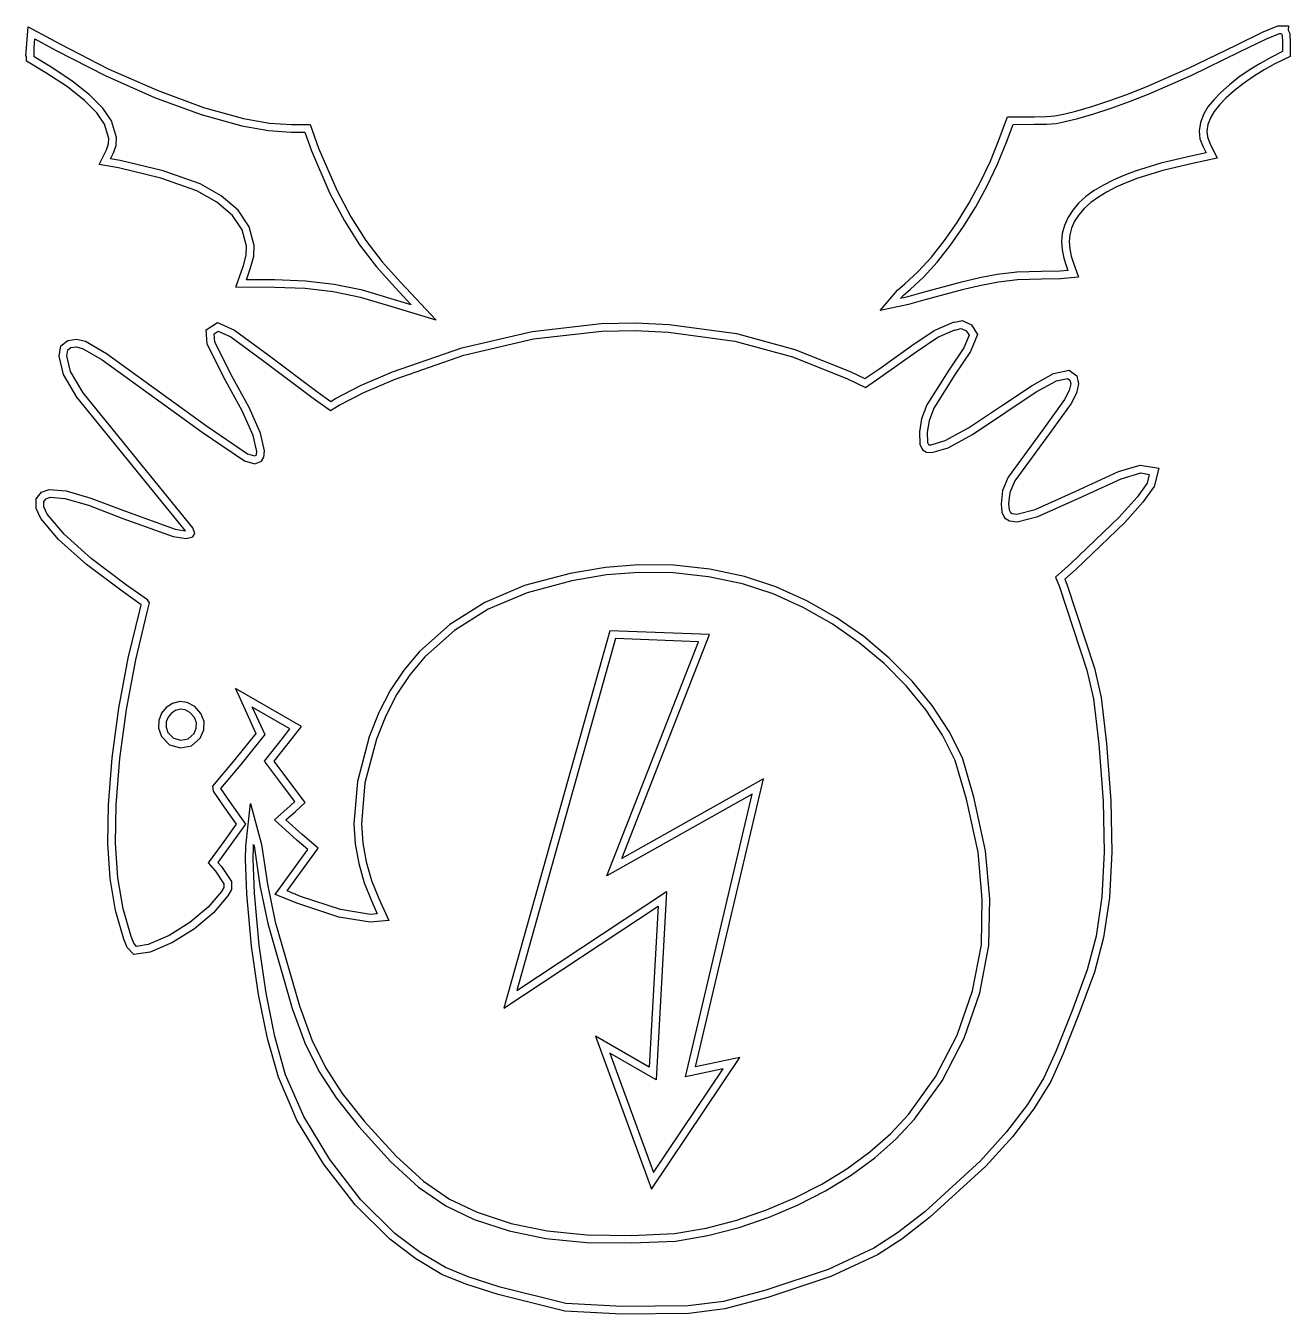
# Model space of a CAD drawing. Header units: millimetres. Extents: x 0 to 16.5, y 0 to 16.9.
import ezdxf

# ---------------------------------------------------------------- set-up
doc = ezdxf.new("R2010")
doc.units = ezdxf.units.MM
doc.layers.get('0').update_dxf_attribs({"linetype": 'CONTINUOUS'})

msp = doc.modelspace()

# ---------------------------------------------------------------- linework, layer by layer
for points in [[(3.694, 15.567), (3.804, 15.259), (4.043, 14.705), (4.228, 14.357), (4.424, 14.049), (4.638, 13.767), (4.882, 13.497), (5.344, 13.002), (4.726, 13.189), (4.353, 13.299), (3.994, 13.373), (3.626, 13.417), (3.229, 13.431), (2.72, 13.434), (2.818, 13.721), (2.857, 13.857), (2.858, 13.971), (2.803, 14.185), (2.677, 14.376), (2.469, 14.549), (2.209, 14.7), (1.739, 14.866), (1.181, 14.999), (0.928, 15.044), (1.024, 15.236), (1.052, 15.313), (1.057, 15.384), (1.001, 15.571), (0.899, 15.719), (0.736, 15.883), (0.513, 16.059), (0.232, 16.243), (-0.024, 16.397), (-0.024, 16.462), (-0.033, 16.461), (-0.002, 16.849), (0.413, 16.625), (1.049, 16.299), (1.691, 16.016), (2.297, 15.792), (2.822, 15.646), (3.162, 15.587), (3.449, 15.567)], [(12.327, 14.54), (12.473, 14.809), (12.606, 15.088), (12.722, 15.374), (12.832, 15.668), (13.182, 15.67), (13.342, 15.673), (13.452, 15.681), (13.564, 15.703), (13.725, 15.743), (13.933, 15.803), (14.156, 15.876), (14.394, 15.962), (14.646, 16.063), (15.202, 16.306), (15.826, 16.608), (16.181, 16.78), (16.373, 16.86), (16.512, 16.861), (16.509, 16.804), (16.529, 16.762), (16.534, 16.644), (16.534, 16.459), (16.334, 16.361), (16.191, 16.283), (16.053, 16.197), (15.923, 16.106), (15.803, 16.012), (15.696, 15.917), (15.607, 15.825), (15.538, 15.739), (15.492, 15.665), (15.454, 15.568), (15.441, 15.481), (15.449, 15.404), (15.48, 15.324), (15.577, 15.127), (15.253, 15.055), (14.866, 14.965), (14.537, 14.864), (14.393, 14.808), (14.259, 14.749), (14.135, 14.685), (14.021, 14.617), (13.92, 14.544), (13.834, 14.466), (13.764, 14.384), (13.709, 14.299), (13.67, 14.211), (13.646, 14.122), (13.638, 14.033), (13.645, 13.94), (13.665, 13.841), (13.689, 13.764), (13.76, 13.566), (13.525, 13.547), (13.276, 13.542), (12.959, 13.534), (12.712, 13.503), (12.487, 13.458), (12.236, 13.4), (11.715, 13.259), (11.532, 13.207), (11.161, 13.128), (11.39, 13.395), (11.486, 13.48), (11.661, 13.641), (11.834, 13.83), (12.005, 14.046), (12.17, 14.284)], [(13.585, 15.605), (13.751, 15.646), (13.963, 15.707), (14.189, 15.781), (14.429, 15.869), (14.685, 15.971), (15.244, 16.216), (15.87, 16.518), (16.222, 16.689), (16.393, 16.76), (16.406, 16.761), (16.406, 16.76), (16.422, 16.755), (16.43, 16.738), (16.434, 16.642), (16.434, 16.522), (16.288, 16.449), (16.141, 16.369), (15.998, 16.281), (15.863, 16.186), (15.739, 16.088), (15.627, 15.989), (15.532, 15.891), (15.456, 15.797), (15.402, 15.709), (15.357, 15.594), (15.34, 15.484), (15.351, 15.38), (15.389, 15.284), (15.431, 15.197), (15.231, 15.152), (14.84, 15.062), (14.504, 14.958), (14.354, 14.901), (14.216, 14.839), (14.086, 14.772), (13.966, 14.701), (13.856, 14.622), (13.762, 14.536), (13.684, 14.444), (13.621, 14.346), (13.575, 14.245), (13.547, 14.14), (13.537, 14.033), (13.546, 13.925), (13.568, 13.816), (13.594, 13.733), (13.622, 13.655), (13.52, 13.647), (13.274, 13.642), (12.951, 13.634), (12.696, 13.602), (12.466, 13.556), (12.211, 13.497), (11.688, 13.355), (11.508, 13.304), (11.429, 13.287), (11.461, 13.325), (11.553, 13.406), (11.732, 13.57), (11.91, 13.765), (12.085, 13.986), (12.254, 14.229), (12.414, 14.49), (12.563, 14.764), (12.697, 15.048), (12.815, 15.337), (12.902, 15.569), (13.183, 15.57), (13.347, 15.573), (13.466, 15.582)], [(5.017, 13.206), (4.754, 13.285), (4.378, 13.396), (4.01, 13.472), (3.634, 13.516), (3.231, 13.531), (2.859, 13.533), (2.913, 13.691), (2.957, 13.843), (2.958, 13.983), (2.896, 14.226), (2.752, 14.444), (2.526, 14.632), (2.251, 14.792), (1.768, 14.962), (1.202, 15.097), (1.078, 15.119), (1.116, 15.197), (1.151, 15.292), (1.158, 15.395), (1.092, 15.615), (0.977, 15.783), (0.803, 15.958), (0.572, 16.14), (0.286, 16.327), (0.076, 16.453), (0.076, 16.572), (0.076, 16.572), (0.086, 16.688), (0.367, 16.536), (1.006, 16.209), (1.654, 15.923), (2.266, 15.697), (2.8, 15.548), (3.149, 15.488), (3.446, 15.467), (3.624, 15.467), (3.711, 15.223), (3.953, 14.662), (4.142, 14.307), (4.342, 13.992), (4.561, 13.703), (4.808, 13.43)], [(8.913, 9.64), (8.451, 9.692), (8, 9.697), (7.575, 9.665), (7.121, 9.587), (6.535, 9.43), (6.027, 9.214), (5.584, 8.936), (5.198, 8.591), (5, 8.357), (4.829, 8.101), (4.683, 7.82), (4.561, 7.512), (4.411, 6.94), (4.367, 6.403), (4.384, 6.151), (4.427, 5.903), (4.496, 5.662), (4.593, 5.423), (4.722, 5.135), (4.479, 5.115), (4.067, 5.182), (3.53, 5.357), (3.236, 5.479), (3.662, 6.068), (3.523, 6.186), (3.224, 6.454), (3.433, 6.641), (3.494, 6.696), (3.346, 6.891), (3.096, 7.225), (3.327, 7.516), (3.429, 7.65), (2.935, 7.934), (3.098, 7.573), (2.785, 7.182), (2.518, 6.867), (2.636, 6.694), (2.846, 6.4), (2.621, 6.084), (2.485, 5.897), (2.531, 5.842), (2.664, 5.648), (2.662, 5.543), (2.614, 5.458), (2.427, 5.238), (2.176, 5.029), (1.891, 4.85), (1.598, 4.723), (1.382, 4.689), (1.297, 4.784), (1.253, 4.892), (1.144, 5.268), (1.074, 5.686), (1.043, 6.146), (1.05, 6.654), (1.099, 7.268), (1.188, 7.918), (1.311, 8.572), (1.463, 9.199), (1.481, 9.275), (1.23, 9.45), (0.762, 9.801), (0.396, 10.13), (0.165, 10.405), (0.102, 10.534), (0.102, 10.663), (0.175, 10.749), (0.275, 10.785), (0.496, 10.767), (0.82, 10.672), (1.273, 10.5), (1.925, 10.266), (2.058, 10.244), (1.697, 10.687), (0.638, 11.994), (0.462, 12.292), (0.404, 12.533), (0.428, 12.669), (0.52, 12.739), (0.634, 12.754), (0.75, 12.726), (1.025, 12.566), (2.336, 11.617), (2.874, 11.253), (2.964, 11.226), (2.986, 11.235), (2.989, 11.241), (2.993, 11.282), (2.945, 11.49), (2.804, 11.813), (2.563, 12.251), (2.346, 12.694), (2.331, 12.876), (2.481, 12.971), (2.702, 12.873), (3.145, 12.548), (3.792, 12.061), (3.964, 11.939), (4.025, 11.976), (4.355, 12.145), (4.771, 12.325), (5.679, 12.641), (6.604, 12.856), (7.507, 12.958), (7.954, 12.967), (8.399, 12.948), (9.278, 12.827), (10.045, 12.62), (10.768, 12.33), (10.961, 12.238), (11.142, 12.362), (11.575, 12.672), (11.871, 12.87), (12.131, 12.98), (12.141, 12.977), (12.237, 12.998), (12.357, 12.941), (12.439, 12.817), (12.347, 12.593), (12.144, 12.294), (11.864, 11.85), (11.802, 11.685), (11.779, 11.535), (11.78, 11.4), (11.793, 11.374), (11.798, 11.371), (11.829, 11.368), (12.014, 11.425), (12.318, 11.592), (12.752, 11.879), (13.155, 12.148), (13.434, 12.303), (13.636, 12.348), (13.738, 12.276), (13.761, 12.167), (13.735, 12.047), (13.664, 11.91), (13.381, 11.52), (12.927, 10.898), (12.862, 10.744), (12.845, 10.597), (12.852, 10.517), (12.868, 10.485), (12.893, 10.469), (12.951, 10.461), (13.193, 10.523), (13.715, 10.758), (14.283, 11.02), (14.57, 11.104), (14.811, 11.063), (14.752, 10.824), (14.605, 10.62), (14.367, 10.353), (13.728, 9.74), (13.579, 9.608), (13.606, 9.542), (13.968, 8.444), (14.055, 8.058), (14.126, 7.455), (14.184, 6.704), (14.197, 6.031), (14.165, 5.435), (14.088, 4.912), (13.968, 4.46), (13.765, 3.909), (13.556, 3.382), (13.396, 3.028), (13.177, 2.669), (12.895, 2.302), (12.545, 1.918), (11.809, 1.244), (11.445, 0.961), (11.128, 0.754), (10.517, 0.47), (9.692, 0.194), (9.128, 0.046), (8.653, -0.012), (7.778, -0.024), (7.029, 0.018), (6.157, 0.234), (5.731, 0.372), (5.42, 0.498), (5.079, 0.703), (4.739, 0.958), (4.284, 1.41), (3.866, 1.946), (3.52, 2.52), (3.278, 3.082), (3.135, 3.59), (3.018, 4.166), (2.927, 4.801), (2.863, 5.487), (2.848, 5.942), (2.849, 6.11), (2.913, 6.668), (3.056, 6.133), (3.133, 5.614), (3.234, 5.12), (3.554, 4.016), (3.717, 3.573), (3.894, 3.209), (4.113, 2.871), (4.407, 2.503), (4.819, 2.049), (5.178, 1.719), (5.519, 1.485), (5.882, 1.312), (6.325, 1.166), (6.798, 1.069), (7.32, 1.017), (7.908, 1.01), (8.469, 1.035), (8.882, 1.106), (9.284, 1.21), (9.673, 1.343), (10.045, 1.5), (10.397, 1.681), (10.726, 1.883), (11.027, 2.104), (11.298, 2.342), (11.535, 2.594), (11.888, 3.086), (12.169, 3.632), (12.372, 4.216), (12.488, 4.817), (12.5, 5.416), (12.444, 6.033), (12.294, 6.728), (12.146, 7.231), (11.979, 7.565), (11.763, 7.892), (11.506, 8.207), (11.212, 8.503), (10.885, 8.776), (10.531, 9.023), (10.153, 9.238), (9.759, 9.417), (9.359, 9.547)], [(3.094, 11.289), (3.041, 11.522), (2.894, 11.857), (2.652, 12.297), (2.445, 12.721), (2.436, 12.824), (2.489, 12.858), (2.652, 12.786), (3.085, 12.467), (3.733, 11.981), (3.959, 11.82), (4.073, 11.888), (4.397, 12.055), (4.807, 12.232), (5.707, 12.545), (6.621, 12.757), (7.513, 12.858), (7.953, 12.867), (8.39, 12.848), (9.258, 12.728), (10.014, 12.525), (10.727, 12.238), (10.97, 12.123), (11.199, 12.281), (11.632, 12.59), (11.919, 12.781), (12.138, 12.875), (12.138, 12.874), (12.225, 12.893), (12.289, 12.863), (12.326, 12.806), (12.258, 12.641), (12.06, 12.349), (11.774, 11.894), (11.705, 11.711), (11.679, 11.542), (11.681, 11.377), (11.716, 11.303), (11.768, 11.273), (11.84, 11.267), (12.053, 11.332), (12.37, 11.506), (12.808, 11.796), (13.207, 12.063), (13.47, 12.209), (13.614, 12.241), (13.648, 12.217), (13.659, 12.168), (13.64, 12.082), (13.578, 11.963), (13.3, 11.579), (12.84, 10.948), (12.764, 10.77), (12.745, 10.598), (12.754, 10.489), (12.791, 10.415), (12.858, 10.373), (12.957, 10.36), (13.226, 10.429), (13.757, 10.667), (14.318, 10.926), (14.576, 11.002), (14.688, 10.983), (14.66, 10.867), (14.527, 10.683), (14.295, 10.423), (13.661, 9.814), (13.459, 9.636), (13.512, 9.507), (13.871, 8.417), (13.956, 8.041), (14.027, 7.445), (14.084, 6.699), (14.097, 6.033), (14.065, 5.445), (13.99, 4.932), (13.872, 4.49), (13.672, 3.944), (13.464, 3.421), (13.308, 3.075), (13.094, 2.726), (12.819, 2.367), (12.474, 1.988), (11.745, 1.32), (11.387, 1.043), (11.079, 0.841), (10.48, 0.563), (9.664, 0.29), (9.11, 0.144), (8.646, 0.088), (7.78, 0.076), (7.043, 0.118), (6.184, 0.33), (5.765, 0.466), (5.465, 0.588), (5.135, 0.786), (4.804, 1.034), (4.359, 1.476), (3.949, 2.003), (3.609, 2.566), (3.372, 3.115), (3.232, 3.614), (3.116, 4.183), (3.026, 4.813), (2.963, 5.493), (2.948, 5.943), (2.949, 6.104), (2.953, 6.133), (2.958, 6.113), (3.034, 5.596), (3.137, 5.096), (3.459, 3.985), (3.625, 3.534), (3.806, 3.16), (4.032, 2.812), (4.331, 2.438), (4.748, 1.978), (5.115, 1.641), (5.469, 1.398), (5.844, 1.219), (6.299, 1.069), (6.783, 0.97), (7.314, 0.917), (7.91, 0.91), (8.48, 0.936), (8.903, 1.008), (9.313, 1.115), (9.709, 1.249), (10.088, 1.409), (10.446, 1.594), (10.782, 1.8), (11.09, 2.026), (11.368, 2.27), (11.612, 2.531), (11.974, 3.034), (12.262, 3.593), (12.469, 4.19), (12.587, 4.807), (12.6, 5.419), (12.543, 6.048), (12.391, 6.753), (12.24, 7.268), (12.065, 7.615), (11.844, 7.952), (11.581, 8.274), (11.28, 8.576), (10.946, 8.856), (10.584, 9.107), (10.199, 9.327), (9.795, 9.51), (9.385, 9.644), (8.929, 9.739), (8.457, 9.792), (7.997, 9.797), (7.562, 9.764), (7.099, 9.684), (6.503, 9.525), (5.98, 9.303), (5.524, 9.017), (5.127, 8.661), (4.921, 8.418), (4.743, 8.152), (4.592, 7.862), (4.466, 7.543), (4.312, 6.957), (4.266, 6.404), (4.284, 6.139), (4.329, 5.881), (4.402, 5.629), (4.501, 5.384), (4.573, 5.223), (4.483, 5.216), (4.09, 5.279), (3.565, 5.451), (3.391, 5.523), (3.754, 6.024), (3.798, 6.083), (3.589, 6.261), (3.374, 6.454), (3.5, 6.566), (3.63, 6.683), (3.426, 6.951), (3.222, 7.223), (3.406, 7.455), (3.578, 7.68), (2.714, 8.176), (2.843, 7.895), (2.982, 7.588), (2.708, 7.246), (2.412, 6.896), (2.421, 6.831), (2.554, 6.637), (2.723, 6.4), (2.54, 6.143), (2.358, 5.893), (2.451, 5.782), (2.563, 5.618), (2.562, 5.57), (2.532, 5.515), (2.356, 5.31), (2.117, 5.11), (1.844, 4.939), (1.57, 4.82), (1.42, 4.796), (1.383, 4.837), (1.348, 4.925), (1.242, 5.29), (1.174, 5.697), (1.143, 6.149), (1.15, 6.65), (1.199, 7.258), (1.286, 7.901), (1.409, 8.551), (1.56, 9.176), (1.589, 9.298), (1.564, 9.338), (1.288, 9.531), (0.826, 9.878), (0.469, 10.199), (0.249, 10.46), (0.202, 10.557), (0.202, 10.626), (0.234, 10.663), (0.289, 10.683), (0.478, 10.668), (0.789, 10.577), (1.239, 10.406), (1.899, 10.169), (2.069, 10.141), (2.154, 10.165), (2.184, 10.209), (2.154, 10.284), (1.775, 10.75), (0.72, 12.051), (0.555, 12.33), (0.506, 12.536), (0.519, 12.613), (0.559, 12.643), (0.629, 12.652), (0.712, 12.632), (0.97, 12.482), (2.278, 11.535), (2.831, 11.162), (2.97, 11.12), (3.056, 11.155), (3.086, 11.21)], [(9.323, 3.339), (8.742, 3.218), (9.634, 6.991), (7.777, 5.947), (8.924, 8.883), (7.621, 8.932), (6.233, 3.988), (8.251, 5.323), (8.137, 3.215), (7.432, 3.62), (8.164, 1.614)], [(8.78, 8.788), (7.696, 8.83), (6.402, 4.22), (8.362, 5.516), (8.228, 3.047), (7.62, 3.397), (8.19, 1.833), (9.103, 3.191), (8.609, 3.088), (9.484, 6.792), (7.582, 5.722)], [(1.985, 8.006), (1.89, 7.982), (1.808, 7.928), (1.745, 7.852), (1.709, 7.758), (1.706, 7.655), (1.744, 7.547), (1.851, 7.438), (1.993, 7.397), (2.138, 7.427), (2.254, 7.527), (2.301, 7.634), (2.304, 7.744), (2.263, 7.85), (2.182, 7.941), (2.182, 7.941), (2.084, 7.994)], [(2.177, 7.797), (2.119, 7.862), (2.054, 7.897), (1.992, 7.904), (1.931, 7.889), (1.876, 7.853), (1.833, 7.8), (1.808, 7.738), (1.806, 7.67), (1.83, 7.601), (1.904, 7.527), (1.997, 7.5), (2.093, 7.519), (2.172, 7.588), (2.202, 7.656), (2.203, 7.727)]]:
    msp.add_lwpolyline(points, close=True)

doc.saveas('drawing.dxf')
